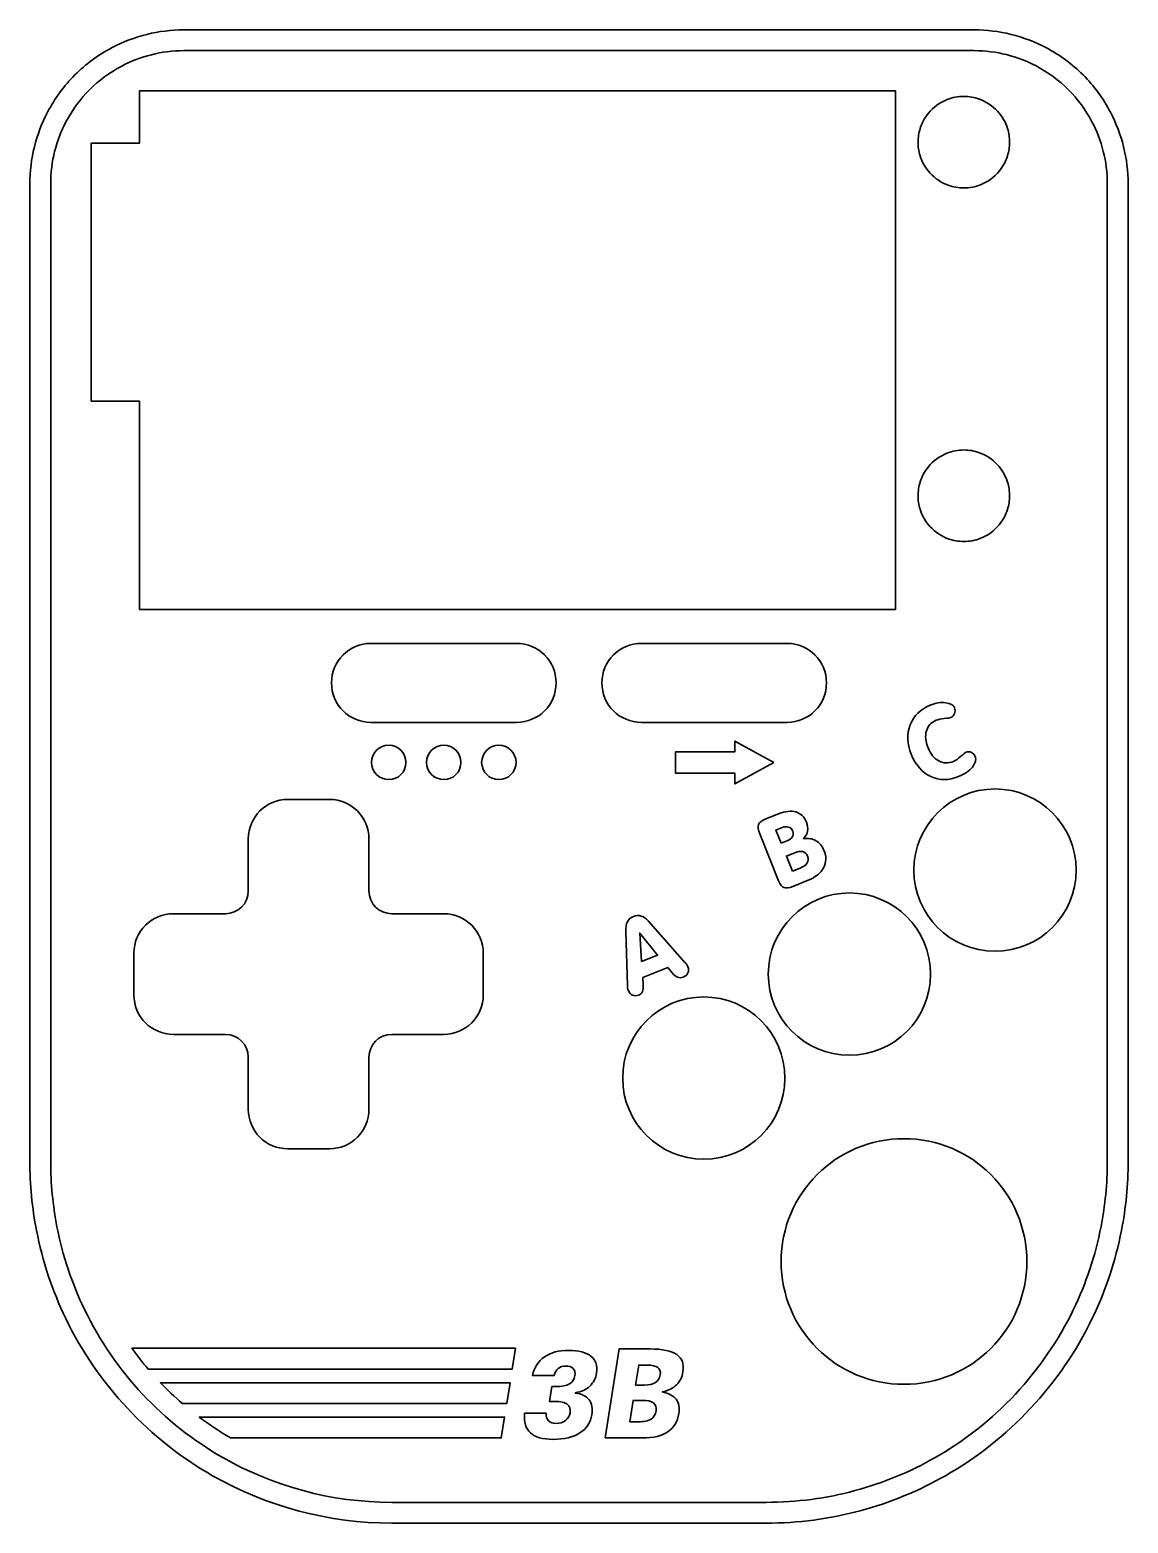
# Model space of a CAD drawing. Header units: inches. Extents: x -1.32 to 1.32, y -1.8 to 1.8.
import ezdxf

# ---------------------------------------------------------------- set-up
doc = ezdxf.new("R2010")
doc.units = ezdxf.units.IN
doc.header["$MEASUREMENT"] = 0
doc.layers.add('Layer 1', color=7, linetype='Continuous', lineweight=0)

# ---------------------------------------------------------------- blocks, each defined once
blk = doc.blocks.new('Block_0')
at = {"layer": 'Layer 1', "color": 250, "lineweight": 35, "true_color": 0x231f20}
for points in [[(-0.1526, -1.3747), (-0.1526, -1.3747), (-0.6588, -1.3747), (-0.6588, -1.3747), (-0.6588, -1.3747), (-0.7964, -1.3747), (-0.7964, -1.3747), (-0.7964, -1.3747), (-1.0749, -1.3747), (-1.0749, -1.3747), (-1.0625, -1.3919), (-1.0495, -1.4086), (-1.0357, -1.4247), (-1.0357, -1.4247), (-0.8044, -1.4247), (-0.8044, -1.4247), (-0.8044, -1.4247), (-0.6668, -1.4247), (-0.6668, -1.4247), (-0.6668, -1.4247), (-0.1605, -1.4247), (-0.1605, -1.4247), (-0.1605, -1.4247), (-0.1526, -1.3747), (-0.1526, -1.3747)], [(-0.1657, -1.4574), (-0.1657, -1.4574), (-0.6719, -1.4574), (-0.6719, -1.4574), (-0.6719, -1.4574), (-0.8095, -1.4574), (-0.8095, -1.4574), (-0.8095, -1.4574), (-1.0061, -1.4574), (-1.0061, -1.4574), (-0.9893, -1.4749), (-0.9718, -1.4916), (-0.9535, -1.5074), (-0.9535, -1.5074), (-0.8174, -1.5074), (-0.8174, -1.5074), (-0.8174, -1.5074), (-0.6799, -1.5074), (-0.6799, -1.5074), (-0.6799, -1.5074), (-0.1736, -1.5074), (-0.1736, -1.5074), (-0.1736, -1.5074), (-0.1657, -1.4574), (-0.1657, -1.4574)], [(-0.693, -1.5901), (-0.693, -1.5901), (-0.1867, -1.5901), (-0.1867, -1.5901), (-0.1867, -1.5901), (-0.1788, -1.5401), (-0.1788, -1.5401), (-0.1788, -1.5401), (-0.685, -1.5401), (-0.685, -1.5401), (-0.685, -1.5401), (-0.8226, -1.5401), (-0.8226, -1.5401), (-0.8226, -1.5401), (-0.913, -1.5401), (-0.913, -1.5401), (-0.8889, -1.5582), (-0.8639, -1.5749), (-0.8378, -1.5901), (-0.8378, -1.5901), (-0.8305, -1.5901), (-0.8305, -1.5901), (-0.8305, -1.5901), (-0.693, -1.5901), (-0.693, -1.5901)]]:
    blk.add_open_spline(points, degree=3, knots=[0, 0, 0, 0, 1, 1, 1, 2, 2, 2, 3, 3, 3, 4, 4, 4, 5, 5, 5, 6, 6, 6, 7, 7, 7, 8, 8, 8, 8], dxfattribs=at)

msp = doc.modelspace()

# ---------------------------------------------------------------- linework, layer by layer
at = {"layer": 'Layer 1', "color": 250, "lineweight": 35, "true_color": 0x231f20}
for points in [[(-1.0566, 0.4018), (-1.0566, 0.9024), (-1.1725, 0.9024), (-1.1725, 1.5224), (-1.0566, 1.5224), (-1.0566, 1.6482), (0.761, 1.6482), (0.761, 0.4018)], [(0.4686, 0.0338), (0.3747, 0.0853), (0.3747, 0.0596), (0.2321, 0.0596), (0.2321, 0.0079), (0.3747, 0.0079), (0.3747, -0.0178)]]:
    msp.add_lwpolyline(points, close=True, dxfattribs=at)
for centre, radius in [((-0.4573, 0.0338), 0.0413), ((-0.325, 0.0338), 0.0413), ((-0.1927, 0.0338), 0.0413), ((1, -0.225), 0.195), ((0.65, -0.475), 0.195), ((0.3, -0.725), 0.195), ((0.7812, -1.166), 0.2953)]:
    msp.add_circle(centre, radius, dxfattribs=at)
for points, knots in [([(-0.45, -1.795), (-0.601, -1.795), (-0.75, -1.7555), (-0.8808, -1.6809), (-0.9569, -1.6374), (-1.0258, -1.583), (-1.0857, -1.5189), (-1.1457, -1.4548), (-1.1954, -1.3822), (-1.2336, -1.3032), (-1.2661, -1.236), (-1.2897, -1.1649), (-1.304, -1.0918), (-1.3146, -1.0371), (-1.32, -0.981), (-1.32, -0.925), (-1.32, -0.925), (-1.32, 1.425), (-1.32, 1.425), (-1.32, 1.4847), (-1.3053, 1.5443), (-1.2774, 1.5972), (-1.26, 1.6302), (-1.2379, 1.6603), (-1.2116, 1.6866), (-1.1854, 1.7129), (-1.1554, 1.735), (-1.1225, 1.7523), (-1.0695, 1.7803), (-1.0098, 1.795), (-0.95, 1.795), (-0.95, 1.795), (0.95, 1.795), (0.95, 1.795), (1.0097, 1.795), (1.0693, 1.7803), (1.1222, 1.7524), (1.1552, 1.7351), (1.1852, 1.7129), (1.2116, 1.6867), (1.2379, 1.6604), (1.26, 1.6304), (1.2773, 1.5975), (1.3053, 1.5445), (1.32, 1.4848), (1.32, 1.425), (1.32, 1.425), (1.32, -0.925), (1.32, -0.925), (1.32, -0.9809), (1.3146, -1.0369), (1.304, -1.0915), (1.2898, -1.1644), (1.2662, -1.2354), (1.2339, -1.3025), (1.1957, -1.3817), (1.1459, -1.4545), (1.0857, -1.5189), (1.0258, -1.5831), (0.9568, -1.6376), (0.8806, -1.6811), (0.8163, -1.7177), (0.7475, -1.746), (0.6762, -1.7652), (0.6027, -1.785), (0.5266, -1.795), (0.45, -1.795), (0.45, -1.795), (-0.45, -1.795), (-0.45, -1.795)], [0, 0, 0, 0, 1, 1, 1, 2, 2, 2, 3, 3, 3, 4, 4, 4, 5, 5, 5, 6, 6, 6, 7, 7, 7, 8, 8, 8, 9, 9, 9, 10, 10, 10, 11, 11, 11, 12, 12, 12, 13, 13, 13, 14, 14, 14, 15, 15, 15, 16, 16, 16, 17, 17, 17, 18, 18, 18, 19, 19, 19, 20, 20, 20, 21, 21, 21, 22, 22, 22, 23, 23, 23, 23]), ([(1.27, -0.87), (1.27, -0.8883), (1.27, -0.9067), (1.27, -0.925), (1.27, -0.9787), (1.2648, -1.0311), (1.2549, -1.082), (1.2414, -1.1517), (1.2189, -1.2184), (1.1889, -1.2808), (1.1527, -1.3558), (1.1054, -1.4245), (1.0492, -1.4847), (0.993, -1.545), (0.9279, -1.5966), (0.8558, -1.6376), (0.7959, -1.6718), (0.7313, -1.6986), (0.6632, -1.7169), (0.5951, -1.7352), (0.5237, -1.745), (0.45, -1.745), (0.45, -1.745), (-0.45, -1.745), (-0.45, -1.745), (-0.5975, -1.745), (-0.7361, -1.7059), (-0.856, -1.6375), (-0.9279, -1.5964), (-0.9931, -1.5448), (-1.0492, -1.4848), (-1.1053, -1.4248), (-1.1524, -1.3563), (-1.1886, -1.2814), (-1.2188, -1.219), (-1.2413, -1.1522), (-1.2549, -1.0823), (-1.2648, -1.0313), (-1.27, -0.9787), (-1.27, -0.925), (-1.27, -0.9067), (-1.27, -0.8883), (-1.27, -0.87), (-1.27, -0.87), (-1.27, 1.425), (-1.27, 1.425), (-1.27, 1.4785), (-1.2567, 1.5292), (-1.2332, 1.5739), (-1.2181, 1.6025), (-1.1988, 1.6286), (-1.1762, 1.6513), (-1.1537, 1.6739), (-1.1278, 1.693), (-1.0992, 1.7081), (-1.0545, 1.7316), (-1.0035, 1.745), (-0.95, 1.745), (-0.95, 1.745), (0.95, 1.745), (0.95, 1.745), (1.0035, 1.745), (1.0542, 1.7317), (1.0989, 1.7082), (1.1275, 1.6931), (1.1536, 1.6738), (1.1763, 1.6512), (1.1989, 1.6287), (1.218, 1.6028), (1.2331, 1.5742), (1.2566, 1.5295), (1.27, 1.4785), (1.27, 1.425), (1.27, 1.425), (1.27, -0.87), (1.27, -0.87)], [0, 0, 0, 0, 1, 1, 1, 2, 2, 2, 3, 3, 3, 4, 4, 4, 5, 5, 5, 6, 6, 6, 7, 7, 7, 8, 8, 8, 9, 9, 9, 10, 10, 10, 11, 11, 11, 12, 12, 12, 13, 13, 13, 14, 14, 14, 15, 15, 15, 16, 16, 16, 17, 17, 17, 18, 18, 18, 19, 19, 19, 20, 20, 20, 21, 21, 21, 22, 22, 22, 23, 23, 23, 24, 24, 24, 25, 25, 25, 25]), ([(0.925, 1.635), (0.9112, 1.635), (0.8975, 1.6324), (0.8847, 1.6274), (0.8672, 1.6205), (0.8517, 1.6091), (0.8399, 1.5946), (0.8311, 1.5839), (0.8243, 1.5714), (0.8201, 1.5582), (0.8168, 1.5476), (0.815, 1.5365), (0.815, 1.5254), (0.815, 1.5143), (0.8166, 1.5032), (0.8199, 1.4925), (0.8247, 1.4769), (0.8331, 1.4624), (0.8442, 1.4504), (0.8561, 1.4375), (0.871, 1.4276), (0.8875, 1.4216), (0.8995, 1.4172), (0.9123, 1.415), (0.925, 1.415)], [0, 0, 0, 0, 1, 1, 1, 2, 2, 2, 3, 3, 3, 4, 4, 4, 5, 5, 5, 6, 6, 6, 7, 7, 7, 8, 8, 8, 8]), ([(0.925, 1.415), (0.9388, 1.415), (0.9525, 1.4176), (0.9654, 1.4227), (0.9829, 1.4296), (0.9984, 1.441), (1.0102, 1.4555), (1.0189, 1.4662), (1.0257, 1.4786), (1.0299, 1.4918), (1.0332, 1.5024), (1.035, 1.5135), (1.035, 1.5246), (1.035, 1.5358), (1.0334, 1.5469), (1.0301, 1.5576), (1.0253, 1.5731), (1.0169, 1.5875), (1.0059, 1.5994), (0.9941, 1.6123), (0.9792, 1.6223), (0.9627, 1.6284), (0.9506, 1.6328), (0.9378, 1.635), (0.925, 1.635)], [0, 0, 0, 0, 1, 1, 1, 2, 2, 2, 3, 3, 3, 4, 4, 4, 5, 5, 5, 6, 6, 6, 7, 7, 7, 8, 8, 8, 8]), ([(0.925, 0.785), (0.9111, 0.785), (0.8974, 0.7824), (0.8845, 0.7773), (0.8671, 0.7704), (0.8516, 0.759), (0.8398, 0.7445), (0.831, 0.7338), (0.8243, 0.7214), (0.8201, 0.7082), (0.8168, 0.6976), (0.815, 0.6865), (0.815, 0.6754), (0.815, 0.6642), (0.8166, 0.6531), (0.8199, 0.6425), (0.8247, 0.6269), (0.8331, 0.6125), (0.8441, 0.6006), (0.8559, 0.5877), (0.8708, 0.5777), (0.8873, 0.5717), (0.8993, 0.5673), (0.9122, 0.565), (0.925, 0.565)], [0, 0, 0, 0, 1, 1, 1, 2, 2, 2, 3, 3, 3, 4, 4, 4, 5, 5, 5, 6, 6, 6, 7, 7, 7, 8, 8, 8, 8]), ([(0.925, 0.565), (0.9388, 0.565), (0.9524, 0.5676), (0.9653, 0.5726), (0.9827, 0.5795), (0.9983, 0.5909), (1.0101, 0.6054), (1.0189, 0.6161), (1.0257, 0.6286), (1.0299, 0.6418), (1.0332, 0.6524), (1.035, 0.6635), (1.035, 0.6746), (1.035, 0.6857), (1.0334, 0.6969), (1.0301, 0.7075), (1.0252, 0.7231), (1.0169, 0.7376), (1.0058, 0.7496), (0.9939, 0.7625), (0.979, 0.7724), (0.9625, 0.7784), (0.9505, 0.7828), (0.9377, 0.785), (0.925, 0.785)], [0, 0, 0, 0, 1, 1, 1, 2, 2, 2, 3, 3, 3, 4, 4, 4, 5, 5, 5, 6, 6, 6, 7, 7, 7, 8, 8, 8, 8]), ([(-0.15, 0.13), (-0.0975, 0.13), (-0.055, 0.1725), (-0.055, 0.225), (-0.055, 0.2775), (-0.0975, 0.32), (-0.15, 0.32), (-0.15, 0.32), (-0.5, 0.32), (-0.5, 0.32), (-0.5525, 0.32), (-0.595, 0.2775), (-0.595, 0.225), (-0.595, 0.1725), (-0.5525, 0.13), (-0.5, 0.13), (-0.5, 0.13), (-0.15, 0.13), (-0.15, 0.13)], [0, 0, 0, 0, 1, 1, 1, 2, 2, 2, 3, 3, 3, 4, 4, 4, 5, 5, 5, 6, 6, 6, 6]), ([(0.15, 0.32), (0.0975, 0.32), (0.055, 0.2775), (0.055, 0.225), (0.055, 0.1725), (0.0975, 0.13), (0.15, 0.13), (0.15, 0.13), (0.5, 0.13), (0.5, 0.13), (0.5525, 0.13), (0.595, 0.1725), (0.595, 0.225), (0.595, 0.2775), (0.5525, 0.32), (0.5, 0.32), (0.5, 0.32), (0.15, 0.32), (0.15, 0.32)], [0, 0, 0, 0, 1, 1, 1, 2, 2, 2, 3, 3, 3, 4, 4, 4, 5, 5, 5, 6, 6, 6, 6]), ([(0.9125, -0.0002), (0.8887, -0.0098), (0.8664, -0.0097), (0.8455, 0.0001), (0.8247, 0.0099), (0.809, 0.0277), (0.7986, 0.0534), (0.7885, 0.0785), (0.7877, 0.1021), (0.7963, 0.1242), (0.8049, 0.1462), (0.8207, 0.1619), (0.8438, 0.1713), (0.8574, 0.1767), (0.8699, 0.1788), (0.8814, 0.1774), (0.8928, 0.176), (0.9, 0.1718), (0.9027, 0.1649), (0.9045, 0.1605), (0.9046, 0.156), (0.9028, 0.1514), (0.901, 0.1468), (0.898, 0.1436), (0.8938, 0.1419), (0.8914, 0.141), (0.8862, 0.1401), (0.8781, 0.1393), (0.87, 0.1385), (0.8635, 0.1371), (0.8587, 0.1351), (0.8466, 0.1302), (0.8387, 0.1218), (0.8352, 0.1098), (0.8316, 0.0978), (0.833, 0.0841), (0.8391, 0.0687), (0.8452, 0.0537), (0.8537, 0.0433), (0.8647, 0.0374), (0.8756, 0.0317), (0.8873, 0.0313), (0.8999, 0.0363), (0.9056, 0.0387), (0.9117, 0.0427), (0.918, 0.0485), (0.9242, 0.0543), (0.9286, 0.0577), (0.931, 0.0586), (0.9347, 0.0601), (0.9388, 0.0599), (0.9432, 0.0579), (0.9475, 0.0558), (0.9506, 0.0527), (0.9523, 0.0484), (0.9553, 0.0408), (0.9531, 0.0323), (0.9455, 0.0228), (0.9379, 0.0133), (0.9269, 0.0056), (0.9125, -0.0002)], [0, 0, 0, 0, 1, 1, 1, 2, 2, 2, 3, 3, 3, 4, 4, 4, 5, 5, 5, 6, 6, 6, 7, 7, 7, 8, 8, 8, 9, 9, 9, 10, 10, 10, 11, 11, 11, 12, 12, 12, 13, 13, 13, 14, 14, 14, 15, 15, 15, 16, 16, 16, 17, 17, 17, 18, 18, 18, 19, 19, 19, 20, 20, 20, 20]), ([(-0.7, -0.055), (-0.7525, -0.055), (-0.795, -0.0975), (-0.795, -0.15), (-0.795, -0.15), (-0.795, -0.275), (-0.795, -0.275), (-0.795, -0.3054), (-0.8196, -0.33), (-0.85, -0.33), (-0.85, -0.33), (-0.975, -0.33), (-0.975, -0.33), (-1.0275, -0.33), (-1.07, -0.3725), (-1.07, -0.425), (-1.07, -0.425), (-1.07, -0.525), (-1.07, -0.525), (-1.07, -0.5775), (-1.0275, -0.62), (-0.975, -0.62), (-0.975, -0.62), (-0.85, -0.62), (-0.85, -0.62), (-0.8196, -0.62), (-0.795, -0.6446), (-0.795, -0.675), (-0.795, -0.675), (-0.795, -0.8), (-0.795, -0.8), (-0.795, -0.8525), (-0.7525, -0.895), (-0.7, -0.895), (-0.7, -0.895), (-0.6, -0.895), (-0.6, -0.895), (-0.5475, -0.895), (-0.505, -0.8525), (-0.505, -0.8), (-0.505, -0.8), (-0.505, -0.675), (-0.505, -0.675), (-0.505, -0.6446), (-0.4804, -0.62), (-0.45, -0.62), (-0.45, -0.62), (-0.325, -0.62), (-0.325, -0.62), (-0.2725, -0.62), (-0.23, -0.5775), (-0.23, -0.525), (-0.23, -0.525), (-0.23, -0.425), (-0.23, -0.425), (-0.23, -0.3725), (-0.2725, -0.33), (-0.325, -0.33), (-0.325, -0.33), (-0.45, -0.33), (-0.45, -0.33), (-0.4804, -0.33), (-0.505, -0.3054), (-0.505, -0.275), (-0.505, -0.275), (-0.505, -0.15), (-0.505, -0.15), (-0.505, -0.0975), (-0.5475, -0.055), (-0.6, -0.055), (-0.6, -0.055), (-0.7, -0.055), (-0.7, -0.055)], [0, 0, 0, 0, 1, 1, 1, 2, 2, 2, 3, 3, 3, 4, 4, 4, 5, 5, 5, 6, 6, 6, 7, 7, 7, 8, 8, 8, 9, 9, 9, 10, 10, 10, 11, 11, 11, 12, 12, 12, 13, 13, 13, 14, 14, 14, 15, 15, 15, 16, 16, 16, 17, 17, 17, 18, 18, 18, 19, 19, 19, 20, 20, 20, 21, 21, 21, 22, 22, 22, 23, 23, 23, 24, 24, 24, 24]), ([(0.5143, -0.2641), (0.5048, -0.268), (0.4976, -0.269), (0.4927, -0.2672), (0.4878, -0.2653), (0.4836, -0.2599), (0.4799, -0.251), (0.4799, -0.251), (0.4344, -0.1382), (0.4344, -0.1382), (0.4304, -0.1283), (0.4295, -0.1208), (0.4318, -0.1155), (0.4341, -0.1103), (0.4399, -0.1058), (0.4494, -0.102), (0.4494, -0.102), (0.4797, -0.0897), (0.4797, -0.0897), (0.4957, -0.0833), (0.5096, -0.0818), (0.5213, -0.0853), (0.533, -0.0888), (0.5414, -0.0969), (0.5465, -0.1096), (0.5497, -0.1175), (0.5507, -0.1247), (0.5495, -0.1312), (0.5484, -0.1378), (0.545, -0.1439), (0.5394, -0.1496), (0.551, -0.1479), (0.5611, -0.1495), (0.5696, -0.1543), (0.5781, -0.1591), (0.5845, -0.1668), (0.5888, -0.1774), (0.5949, -0.1927), (0.5947, -0.2066), (0.588, -0.2193), (0.5814, -0.232), (0.569, -0.242), (0.5508, -0.2494), (0.5508, -0.2494), (0.5143, -0.2641), (0.5143, -0.2641)], [0, 0, 0, 0, 1, 1, 1, 2, 2, 2, 3, 3, 3, 4, 4, 4, 5, 5, 5, 6, 6, 6, 7, 7, 7, 8, 8, 8, 9, 9, 9, 10, 10, 10, 11, 11, 11, 12, 12, 12, 13, 13, 13, 14, 14, 14, 15, 15, 15, 15]), ([(0.4863, -0.1604), (0.4863, -0.1604), (0.5018, -0.1542), (0.5018, -0.1542), (0.5072, -0.152), (0.5111, -0.1487), (0.5132, -0.1445), (0.5154, -0.1402), (0.5155, -0.1358), (0.5137, -0.1311), (0.5117, -0.1262), (0.5084, -0.123), (0.5039, -0.1215), (0.4993, -0.12), (0.4942, -0.1204), (0.4885, -0.1227), (0.4885, -0.1227), (0.4735, -0.1287), (0.4735, -0.1287), (0.4735, -0.1287), (0.4863, -0.1604), (0.4863, -0.1604)], [0, 0, 0, 0, 1, 1, 1, 2, 2, 2, 3, 3, 3, 4, 4, 4, 5, 5, 5, 6, 6, 6, 7, 7, 7, 7]), ([(0.5134, -0.2276), (0.5134, -0.2276), (0.5319, -0.2201), (0.5319, -0.2201), (0.5401, -0.2169), (0.5456, -0.2128), (0.5486, -0.2079), (0.5517, -0.2031), (0.552, -0.1977), (0.5496, -0.1918), (0.5471, -0.1856), (0.5431, -0.1819), (0.5377, -0.1806), (0.5324, -0.1794), (0.5253, -0.1805), (0.5165, -0.184), (0.5165, -0.184), (0.4987, -0.1912), (0.4987, -0.1912), (0.4987, -0.1912), (0.5134, -0.2276), (0.5134, -0.2276)], [0, 0, 0, 0, 1, 1, 1, 2, 2, 2, 3, 3, 3, 4, 4, 4, 5, 5, 5, 6, 6, 6, 7, 7, 7, 7]), ([(0.1535, -0.4831), (0.1535, -0.4831), (0.1545, -0.5016), (0.1545, -0.5016), (0.1549, -0.5078), (0.1542, -0.5129), (0.1524, -0.5169), (0.1505, -0.521), (0.1476, -0.5238), (0.1436, -0.5255), (0.1385, -0.5275), (0.1336, -0.5275), (0.1289, -0.5255), (0.1242, -0.5235), (0.1209, -0.5199), (0.1188, -0.5148), (0.118, -0.5127), (0.1173, -0.5107), (0.1169, -0.5088), (0.1165, -0.5069), (0.1163, -0.5051), (0.1163, -0.5034), (0.1163, -0.5034), (0.1122, -0.3719), (0.1122, -0.3719), (0.1119, -0.3624), (0.1133, -0.3549), (0.1163, -0.3492), (0.1193, -0.3435), (0.1241, -0.3393), (0.1308, -0.3366), (0.1371, -0.334), (0.1433, -0.3337), (0.1494, -0.3355), (0.1555, -0.3373), (0.1613, -0.3411), (0.1666, -0.3471), (0.1666, -0.3471), (0.2546, -0.4468), (0.2546, -0.4468), (0.2564, -0.4489), (0.2579, -0.4509), (0.2591, -0.4527), (0.2603, -0.4544), (0.2612, -0.456), (0.2618, -0.4575), (0.2639, -0.4626), (0.2638, -0.4675), (0.2617, -0.4721), (0.2596, -0.4767), (0.2559, -0.4801), (0.2506, -0.4822), (0.2458, -0.4841), (0.2413, -0.4843), (0.2369, -0.4826), (0.2326, -0.4809), (0.2282, -0.4774), (0.2239, -0.472), (0.2239, -0.472), (0.2133, -0.4589), (0.2133, -0.4589), (0.2133, -0.4589), (0.1535, -0.4831), (0.1535, -0.4831)], [0, 0, 0, 0, 1, 1, 1, 2, 2, 2, 3, 3, 3, 4, 4, 4, 5, 5, 5, 6, 6, 6, 7, 7, 7, 8, 8, 8, 9, 9, 9, 10, 10, 10, 11, 11, 11, 12, 12, 12, 13, 13, 13, 14, 14, 14, 15, 15, 15, 16, 16, 16, 17, 17, 17, 18, 18, 18, 19, 19, 19, 20, 20, 20, 21, 21, 21, 21]), ([(0.1502, -0.4448), (0.1502, -0.4448), (0.1889, -0.4292), (0.1889, -0.4292), (0.1889, -0.4292), (0.1459, -0.3766), (0.1459, -0.3766), (0.1459, -0.3766), (0.1502, -0.4448), (0.1502, -0.4448)], [0, 0, 0, 0, 1, 1, 1, 2, 2, 2, 3, 3, 3, 3]), ([(-0.0786, -1.5307), (-0.0792, -1.5386), (-0.0775, -1.5447), (-0.0734, -1.5489), (-0.0692, -1.5532), (-0.0631, -1.5553), (-0.0551, -1.5553), (-0.0462, -1.5553), (-0.0387, -1.553), (-0.0325, -1.5483), (-0.0263, -1.5436), (-0.0227, -1.5374), (-0.0215, -1.5298), (-0.02, -1.5203), (-0.0222, -1.5134), (-0.0281, -1.5091), (-0.0341, -1.5047), (-0.0443, -1.5025), (-0.0588, -1.5025), (-0.062, -1.5025), (-0.0644, -1.5026), (-0.0661, -1.5026), (-0.0678, -1.5027), (-0.0694, -1.5027), (-0.0708, -1.5028), (-0.0708, -1.5028), (-0.0652, -1.4666), (-0.0652, -1.4666), (-0.0642, -1.4666), (-0.0627, -1.4666), (-0.0607, -1.4667), (-0.0586, -1.4668), (-0.0571, -1.4669), (-0.0561, -1.4669), (-0.0412, -1.4669), (-0.0302, -1.4648), (-0.0229, -1.4605), (-0.0157, -1.4563), (-0.0113, -1.4494), (-0.0098, -1.4399), (-0.0087, -1.4329), (-0.01, -1.4274), (-0.0137, -1.4233), (-0.0175, -1.4193), (-0.0233, -1.4173), (-0.0312, -1.4173), (-0.0389, -1.4173), (-0.0452, -1.4193), (-0.0499, -1.4231), (-0.0547, -1.427), (-0.0579, -1.4326), (-0.0594, -1.4399), (-0.0594, -1.4399), (-0.112, -1.4399), (-0.112, -1.4399), (-0.1078, -1.4208), (-0.0981, -1.406), (-0.0829, -1.3954), (-0.0677, -1.3849), (-0.0484, -1.3796), (-0.025, -1.3796), (-0.0009, -1.3796), (0.0171, -1.3844), (0.0288, -1.3939), (0.0406, -1.4034), (0.0451, -1.4168), (0.0424, -1.434), (0.0404, -1.4466), (0.0349, -1.4572), (0.0259, -1.4656), (0.017, -1.474), (0.0056, -1.4793), (-0.0083, -1.4814), (-0.0083, -1.4814), (-0.0085, -1.4827), (-0.0085, -1.4827), (0.0064, -1.4842), (0.0173, -1.4895), (0.0242, -1.4986), (0.031, -1.5076), (0.0333, -1.5196), (0.0309, -1.5346), (0.0279, -1.5533), (0.0183, -1.5679), (0.002, -1.5782), (-0.0143, -1.5885), (-0.0358, -1.5937), (-0.0625, -1.5937), (-0.0872, -1.5937), (-0.1053, -1.5885), (-0.1167, -1.578), (-0.1281, -1.5675), (-0.1328, -1.5517), (-0.131, -1.5307), (-0.131, -1.5307), (-0.0786, -1.5307), (-0.0786, -1.5307)], [0, 0, 0, 0, 1, 1, 1, 2, 2, 2, 3, 3, 3, 4, 4, 4, 5, 5, 5, 6, 6, 6, 7, 7, 7, 8, 8, 8, 9, 9, 9, 10, 10, 10, 11, 11, 11, 12, 12, 12, 13, 13, 13, 14, 14, 14, 15, 15, 15, 16, 16, 16, 17, 17, 17, 18, 18, 18, 19, 19, 19, 20, 20, 20, 21, 21, 21, 22, 22, 22, 23, 23, 23, 24, 24, 24, 25, 25, 25, 26, 26, 26, 27, 27, 27, 28, 28, 28, 29, 29, 29, 30, 30, 30, 31, 31, 31, 32, 32, 32, 32]), ([(0.0627, -1.5901), (0.0627, -1.5901), (0.0965, -1.3763), (0.0965, -1.3763), (0.0965, -1.3763), (0.1709, -1.3763), (0.1709, -1.3763), (0.2008, -1.3763), (0.2222, -1.3808), (0.2351, -1.3898), (0.248, -1.3988), (0.2529, -1.4127), (0.2499, -1.4315), (0.2479, -1.4441), (0.2428, -1.4544), (0.2345, -1.4623), (0.2262, -1.4703), (0.2147, -1.4761), (0.2, -1.4796), (0.2158, -1.4828), (0.2269, -1.4887), (0.2335, -1.4973), (0.24, -1.5058), (0.2421, -1.5173), (0.2399, -1.5317), (0.2368, -1.5512), (0.228, -1.5658), (0.2136, -1.5755), (0.1992, -1.5852), (0.179, -1.5901), (0.153, -1.5901), (0.153, -1.5901), (0.0627, -1.5901), (0.0627, -1.5901)], [0, 0, 0, 0, 1, 1, 1, 2, 2, 2, 3, 3, 3, 4, 4, 4, 5, 5, 5, 6, 6, 6, 7, 7, 7, 8, 8, 8, 9, 9, 9, 10, 10, 10, 11, 11, 11, 11]), ([(0.1359, -1.463), (0.1359, -1.463), (0.1572, -1.463), (0.1572, -1.463), (0.169, -1.463), (0.178, -1.461), (0.184, -1.4571), (0.1901, -1.4532), (0.1938, -1.4471), (0.1952, -1.4388), (0.1964, -1.4309), (0.1945, -1.4249), (0.1894, -1.4209), (0.1843, -1.417), (0.1761, -1.415), (0.1648, -1.415), (0.1648, -1.415), (0.1435, -1.415), (0.1435, -1.415), (0.1435, -1.415), (0.1359, -1.463), (0.1359, -1.463)], [0, 0, 0, 0, 1, 1, 1, 2, 2, 2, 3, 3, 3, 4, 4, 4, 5, 5, 5, 6, 6, 6, 7, 7, 7, 7]), ([(0.1219, -1.5512), (0.1219, -1.5512), (0.1432, -1.5512), (0.1432, -1.5512), (0.1565, -1.5512), (0.1665, -1.5492), (0.1731, -1.5451), (0.1796, -1.541), (0.1837, -1.5343), (0.1851, -1.525), (0.1865, -1.5164), (0.1844, -1.5101), (0.179, -1.5059), (0.1735, -1.5018), (0.1643, -1.4998), (0.1513, -1.4998), (0.1513, -1.4998), (0.1301, -1.4998), (0.1301, -1.4998), (0.1301, -1.4998), (0.1219, -1.5512), (0.1219, -1.5512)], [0, 0, 0, 0, 1, 1, 1, 2, 2, 2, 3, 3, 3, 4, 4, 4, 5, 5, 5, 6, 6, 6, 7, 7, 7, 7])]:
    msp.add_open_spline(points, degree=3, knots=knots, dxfattribs=at)

# ---------------------------------------------------------------- block references
at = {"layer": 'Layer 1'}
msp.add_blockref('Block_0', (0, 0), dxfattribs=at)

doc.saveas('drawing.dxf')
